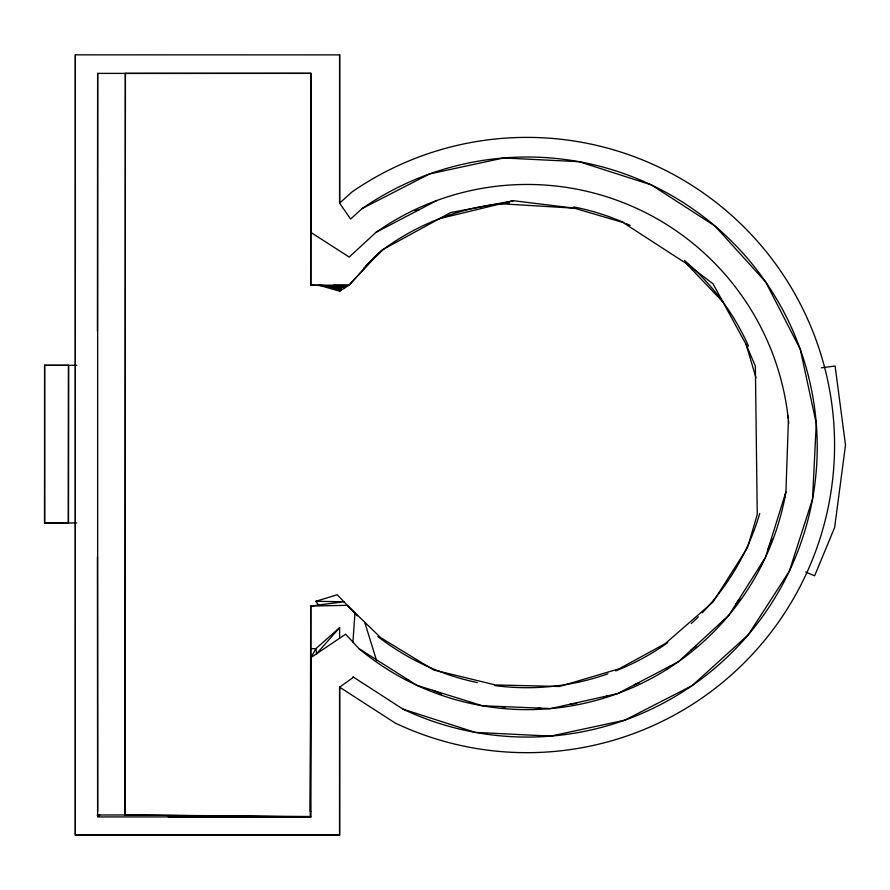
<?xml version="1.0" encoding="UTF-8"?>
<svg xmlns="http://www.w3.org/2000/svg" width="890" height="890" viewBox="0 0 890 890"><rect width="100%" height="100%" fill="white"/><g stroke="black" fill="none" stroke-linecap="round" stroke-linejoin="round"><path stroke-width="1.33" d="M44.5 522.942L44.611 365.323L68.486 365.334L68.363 522.964L44.5 522.942L76.729 522.964M44.7 522.942L44.611 365.323M68.463 522.964L68.575 365.334M97.455 331.191L97.644 73.392L310.91 73.358L310.788 285.145L348.947 285.256L373.733 258.133M319.076 605.589L315.794 601.306L343.941 601.774L310.799 606.023L310.944 816.931L125.09 814.951L125.368 73.403M353.541 677.212L339.613 687.169L395.26 723.081A307.651 307.651 0 0 0 833.552 420.036A307.651 307.651 0 0 0 351.951 191.984L339.613 203.165L339.613 54.835L339.613 203.165L350.604 219.018L362.252 208.483L429.614 173.917L503.629 157.964L579.245 161.713L651.324 184.909L714.937 225.971L765.767 282.097L800.321 349.459L816.275 423.473L812.526 499.101L789.33 571.169L748.268 634.793L692.153 685.611L624.78 720.177L550.765 736.119L475.149 732.37L403.07 709.174L352.941 676.823M168.499 815.529L168.499 816.931L310.254 816.586L310.732 606.023L347.345 605.345L380.72 637.685L433.597 669.936L495.341 684.944L559.532 686.479L619.195 668.768L665.175 643.67L713.001 602.007L747.544 547.606L757.256 514.565L755.376 366.202L746.131 344.474L712.99 283.743L686.357 263.585L623.033 222.5L574.273 208.171L513.486 200.728L450.718 212.532L381.51 250.29L348.947 285.256L339.613 291.186L318.564 285.134L342.016 289.384L331.803 286.357M97.132 814.995L125.09 814.951L125.401 73.403L310.91 73.358M310.944 811.457L310.276 811.457L310.944 657.565L345.609 634.181L358.937 648.643L416.843 685.322L482.269 705.759L550.765 708.573L617.649 693.566L678.38 661.748L728.799 615.313L765.478 557.396L785.915 491.97L788.395 420.792M352.93 642.124L354.988 612.754M784.913 497.521L785.436 493.505M761.006 566.185L763.086 561.167M768.014 549.286L772.231 539.084M310.944 657.565L315.906 648.643L339.613 627.661L339.613 638.23M722.135 622.054L723.715 619.985M735.841 604.188L739.935 598.848M375.569 256.109L370.607 261.26M339.613 627.661L316.551 653.783L315.906 648.643L310.944 648.643M372.888 259.001L365.723 266.666L379.396 252.36M339.613 291.186L341.615 289.261M363.743 268.179L383.857 249.011A242.67 242.67 0 0 1 509.236 202.998M436.745 200.528L376.025 232.335L349.192 257.054L310.91 232.423L310.766 73.414L310.777 285.145L346.989 286.413M666.51 668.957L670.593 665.831M690.685 650.412L696.036 646.307M604.21 697.293L607.948 695.746M634.448 684.766L639.432 682.697M315.794 601.306L337.243 594.754L357.357 615.858M439.471 218.662L513.486 200.728M415.129 210.73L419.012 209.817M310.232 816.586L125.101 814.951M821.381 367.815L835.098 366.012L845.5 445.033L834.642 527.492L814.639 575.774L805.695 572.07M536.381 708.685L540.441 708.151M569.989 704.257L576.698 703.378M75.372 54.835L75.327 835.165L339.591 835.165L339.613 687.169L339.591 835.165L75.327 835.165L75.327 54.835L339.613 54.891M310.944 816.931L97.633 816.931L97.644 73.392M44.789 365.323L76.751 365.345M333.338 285.201L345.142 285.245M345.854 285.234L348.947 285.256M501.037 203.743L574.273 208.171M318.564 285.145L345.042 287.581L332.782 285.79M468.874 702.288L472.812 702.811M501.148 706.538L505.22 707.072M341.148 289.906L330.29 287.259L340.38 290.541M405.729 679.103L409.489 680.661M432.685 690.273L441.674 693.989M686.357 263.585L722.947 301.977M376.615 660.736L364.711 622.166M746.131 344.474L755.988 377.816M787.717 415.419L788.051 418.1M97.455 557.329L97.633 811.457M362.252 208.483A290.04 290.04 0 0 1 816.275 423.473A290.04 290.04 0 0 1 403.07 709.174M785.915 491.97A262.594 262.594 0 0 1 358.937 648.643M376.025 232.335A262.594 262.594 0 0 1 788.729 423.473M759.749 513.463A242.67 242.67 0 0 1 702.199 612.865M698.316 616.826A242.67 242.67 0 0 1 691.296 623.556M667.756 642.658A242.67 242.67 0 0 1 615.646 670.904M607.948 673.786A242.67 242.67 0 0 1 494.885 685.578M477.307 682.585A242.67 242.67 0 0 1 377.816 636.495M573.827 206.936A242.67 242.67 0 0 1 623.901 222.578M626.404 223.679A242.67 242.67 0 0 1 630.131 225.404M684.51 260.492A242.67 242.67 0 0 1 748.546 346.166M99.524 814.973L99.502 815.685L97.633 815.529L99.524 814.973"/></g></svg>
